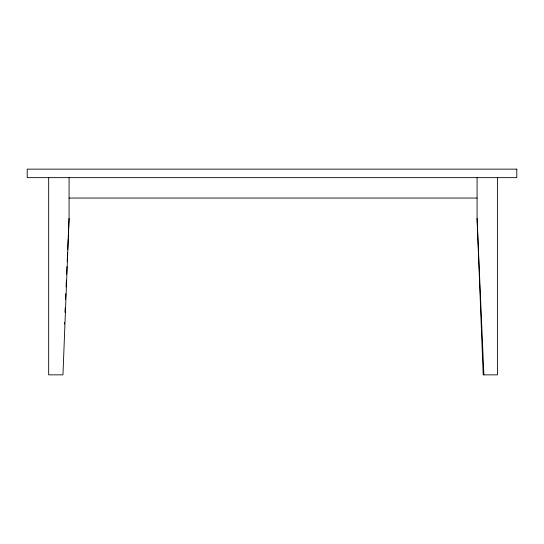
<?xml version="1.0" encoding="UTF-8"?>
<svg xmlns="http://www.w3.org/2000/svg" width="544" height="544" viewBox="0 0 544 544"><rect width="100%" height="100%" fill="white"/><g stroke="black" fill="none" stroke-linecap="round" stroke-linejoin="round"><path stroke-width="0.82" d="M69.074 177.65L69.074 218.45L62.954 374.85L48.674 374.85L48.674 177.65M64.478 324.129L64.552 322.436M64.994 312.29L65.178 308.06M65.545 299.608L65.804 293.692M66.096 286.926L66.388 280.167M66.647 274.244L66.98 266.635M67.198 261.569L67.606 252.266M67.714 249.73L68.19 238.741M68.265 237.048L69.074 218.45M69.074 198.05L477.074 198.05M477.074 177.65L477.074 218.45L483.874 374.85M477.074 218.45L483.194 374.85L497.474 374.85L497.474 177.65M516.8 169.15L27.2 169.15L27.2 177.65L516.8 177.65L516.8 169.15"/></g></svg>
